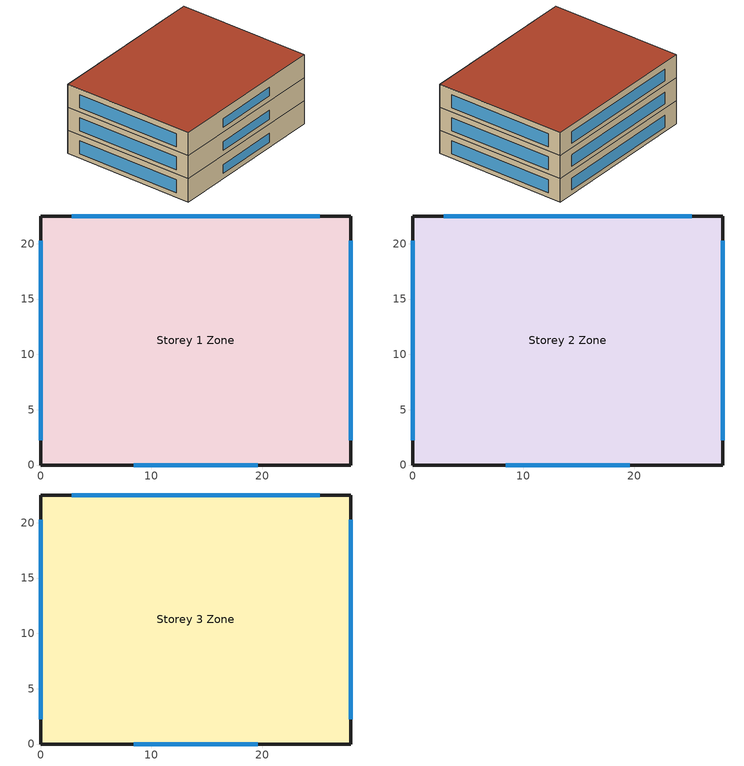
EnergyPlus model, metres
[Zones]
Storey 1 Zone
 floor ground (Ground Floor): 0,22.5 28,22.5 28,0 0,0 z0
 wall outside (Ext Wall): 0,0 28,0 28,22.5 0,22.5 0,0 z0:4
 window (Window): 8.4,0 19.6,0 z0.9:2.4; 28,2.25 28,20.25 / 0,20.25 0,2.25 z0.75:3; 25.2,22.5 2.8,22.5 z0.8:2.8
Storey 2 Zone
 floor to Storey 1 Zone (Interior Floor): 0,22.5 28,22.5 28,0 0,0 z4
 wall outside (Ext Wall): 0,0 28,0 28,22.5 0,22.5 0,0 z4:8
 window (Window): 8.4,0 19.6,0 z4.9:6.4; 28,2.25 28,20.25 / 0,20.25 0,2.25 z4.75:7; 25.2,22.5 2.8,22.5 z4.8:6.8
Storey 3 Zone
 floor to Storey 2 Zone (Interior Floor): 0,22.5 28,22.5 28,0 0,0 z8
 wall outside (Ext Wall): 0,0 28,0 28,22.5 0,22.5 0,0 z8:12
 window (Window): 8.4,0 19.6,0 z8.9:10.4; 28,2.25 28,20.25 / 0,20.25 0,2.25 z8.75:11; 25.2,22.5 2.8,22.5 z8.8:10.8
 roof outside (Roof): 0,0 28,0 28,22.5 0,22.5 z12
[Building]
T2-test-09 Office: 0, City, 0.04, 0.4, FullExterior, 25, 6
[Material]
Metal Siding: Smooth, 0.0015, 44.96, 7689, 418, 0.9, 0.2, 0.2
Wall Insulation: MediumRough, 0.04263, 0.045, 265, 836.8, 0.9, 0.7, 0.7
Gypsum Board 12.7mm: Smooth, 0.0127, 0.16, 784.9, 830, 0.9, 0.4, 0.4
Roof Membrane: VeryRough, 0.0095, 0.16, 1121.29, 1460, 0.9, 0.7, 0.7
Roof Insulation: MediumRough, 0.15559, 0.049, 265, 836.8, 0.9, 0.7, 0.7
Heavyweight Concrete 100mm: MediumRough, 0.1, 1.311, 2240, 836.8, 0.9, 0.7, 0.7
Carpet 12.7mm: VeryRough, 0.0127, 0.06, 288, 1380, 0.9, 0.7, 0.8
[WindowMaterial:SimpleGlazingSystem]
Glazing Simple: 2.9, 0.59, 0.65
[Construction]
Ext Wall: Metal Siding, Wall Insulation, Gypsum Board 12.7mm
Roof: Roof Membrane, Roof Insulation, Heavyweight Concrete 100mm
Ground Floor; Interior Floor: Heavyweight Concrete 100mm, Carpet 12.7mm
Window: Glazing Simple
[Zone]
Storey 1 Zone; Storey 2 Zone; Storey 3 Zone: 0, 0, 0, 0, 1, 1, autocalculate, autocalculate
[HVACTemplate:Thermostat]
Office Thermostat: Heating Setpoint Sch, , Cooling Setpoint Sch
[HVACTemplate:Zone:IdealLoadsAirSystem]
Storey 1 Zone; Storey 2 Zone; Storey 3 Zone: Office Thermostat
[Schedule:Compact]
Heating Setpoint Sch: Temperature, Through: 12/31, For: Weekdays, Until: 08:00, 17, Until: 18:00, 21.5, Until: 24:00, 17, For: AllOtherDays, Until: 24:00, 17
Cooling Setpoint Sch: Temperature, Through: 12/31, For: Weekdays, Until: 08:00, 27.5, Until: 18:00, 24, Until: 24:00, 27.5, For: AllOtherDays, Until: 24:00, 27.5
